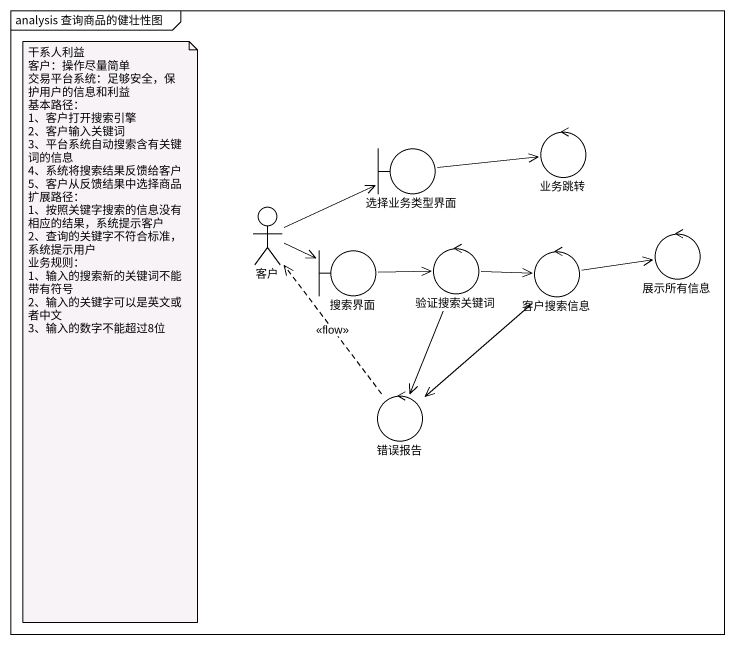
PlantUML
@startuml
mainframe analysis 查询商品的健壮性图
boundary 选择业务类型界面
control 业务跳转
actor 客户
boundary 搜索界面
control 验证搜索关键词
control 客户搜索信息
control 展示所有信息
control 错误报告
选择业务类型界面 -right-> 业务跳转
客户 -right-> 选择业务类型界面
客户 -right-> 搜索界面
搜索界面 -right-> 验证搜索关键词
验证搜索关键词 -right-> 客户搜索信息
验证搜索关键词 --> 错误报告
客户搜索信息 -right-> 展示所有信息
客户搜索信息 --> 错误报告
错误报告 .up.> 客户 : <<flow>>
note as N1
  干系人利益
  客户：操作尽量简单
  交易平台系统：足够安全，保护用户的信息和利益
  基本路径：
  1、客户打开搜索引擎
  2、客户输入关键词
  3、平台系统自动搜索含有关键词的信息
  4、系统将搜索结果反馈给客户
  5、客户从反馈结果中选择商品
  扩展路径：
  1、按照关键字搜索的信息没有相应的结果，系统提示客户
  2、查询的关键字不符合标准，系统提示用户
  业务规则：
  1、输入的搜索新的关键词不能带有符号
  2、输入的关键字可以是英文或者中文
  3、输入的数字不能超过8位
end note
@enduml
